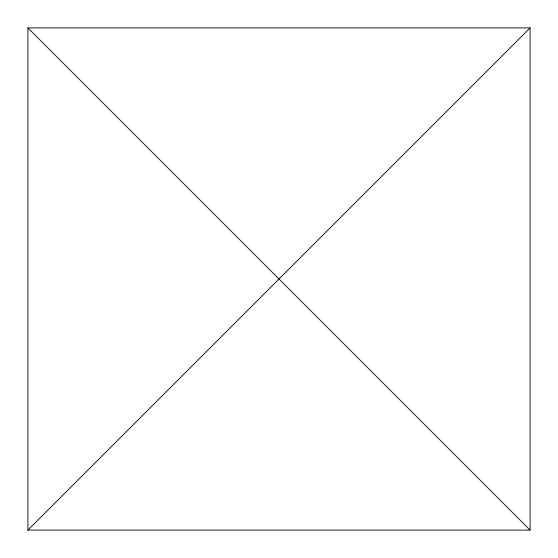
<?xml version="1.0" encoding="UTF-8"?>
<svg xmlns="http://www.w3.org/2000/svg" width="558" height="558" viewBox="0 0 558 558"><rect width="100%" height="100%" fill="white"/><g stroke="black" fill="none" stroke-linecap="round" stroke-linejoin="round"><path stroke-width="0.84" d="M27.9 530.1L530.1 27.9L530.1 530.1L27.9 530.1L27.9 27.9L530.1 27.9M27.9 27.9L530.1 530.1"/></g></svg>
